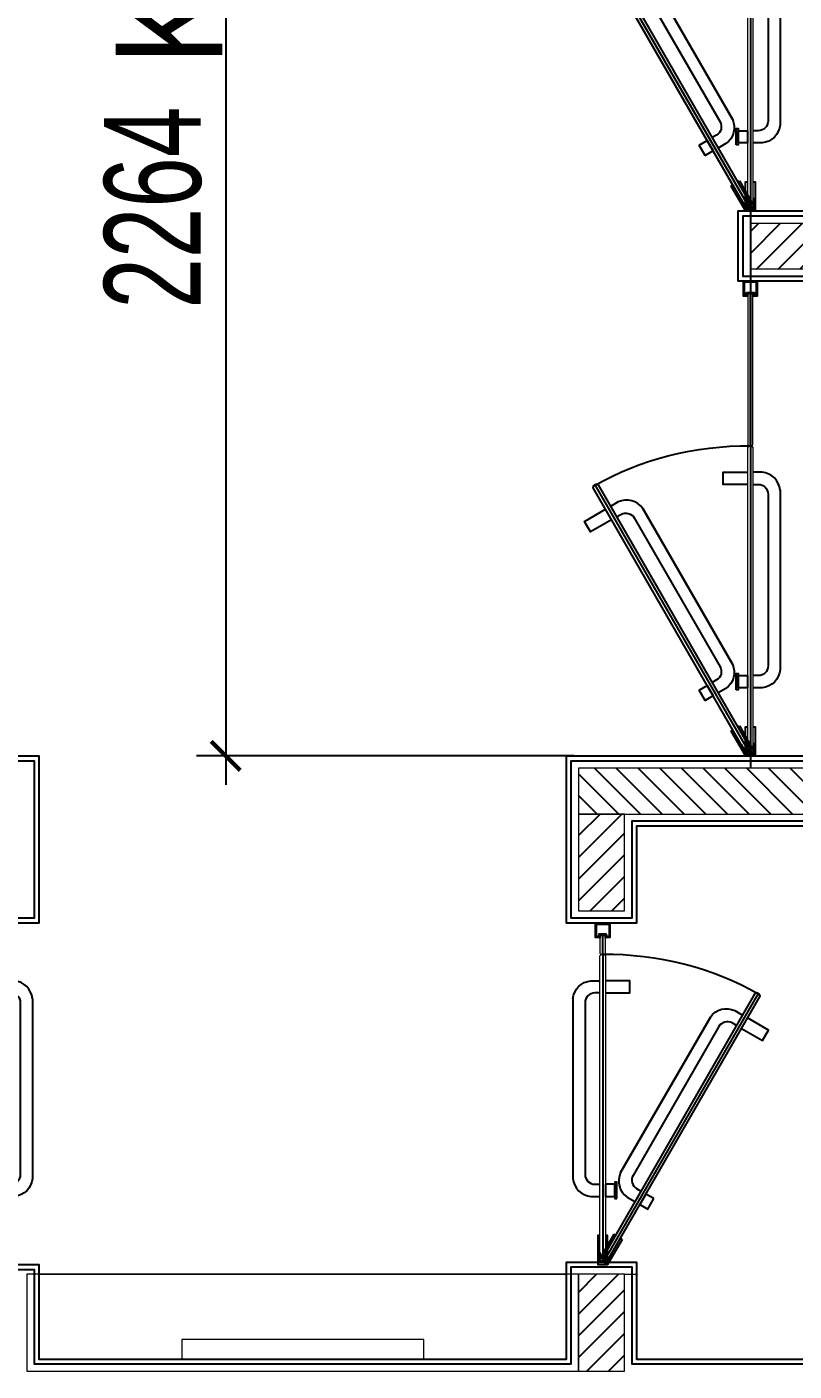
# Model space of a CAD drawing. Header units: millimetres. Extents: x -343543 to 400519, y -115663 to 104219.
# Drawn here: x -175628 to -174043, y 3210 to 5985 of the extents above; entities that cross this region are included whole.
import ezdxf

# ---------------------------------------------------------------- set-up
doc = ezdxf.new("R2010")
doc.units = ezdxf.units.MM
doc.layers.get('0').update_dxf_attribs({"color": 231, "lineweight": 0})
doc.layers.get('DefPoints').update_dxf_attribs({"color": 191})
for name, color, linetype, lineweight in [('A-PATT', 252, 'Continuous', 9), ('A-SYMBOLS', 10, 'Continuous', 13), ('kata_dim', 231, 'Continuous', 0), ('XREF MAT BANG TUONG XAY$0$$1$A-TEXT', 8, 'Continuous', 25), ('XREF MAT BANG TUONG XAY$0$01.Xref _MB T1$0$A-DOOR', 8, 'Continuous', 9), ('XREF MAT BANG TUONG XAY$0$01.Xref _MB T1$0$A-FNSH', 8, 'Continuous', 9), ('XREF MAT BANG TUONG XAY$0$01.Xref _MB T1$0$A-FURN', 8, 'Continuous', 5), ('XREF MAT BANG TUONG XAY$0$01.Xref _MB T1$0$A-TEXT', 8, 'Continuous', 25), ('XREF MAT BANG TUONG XAY$0$A-WALL-INT', 8, 'Continuous', 9)]:
    doc.layers.add(name, color=color, linetype=linetype, lineweight=lineweight)
for name, color, linetype in [('XREF MAT BANG TUONG XAY$0$A-FNSH', 8, 'Continuous'), ('XREF MAT BANG TUONG XAY$0$A-FURN', 8, 'Continuous'), ('XREF MAT BANG TUONG XAY$0$A-PATT', 8, 'Continuous'), ('XREF MAT BANG TUONG XAY$0$FF-FURN', 8, 'Continuous')]:
    doc.layers.add(name, color=color, linetype=linetype)
doc.styles.add('SM-DIMTEXT', font='SME.shx', dxfattribs={"width": 0.7})
doc.styles.add('XREF MAT BANG TUONG XAY$0$Arial', font='arial.ttf', dxfattribs={"width": 0.8})
doc.dimstyles.new('SDIM-100', dxfattribs={"dimscale": 100, "dimtxt": 2, "dimasz": 0.6, "dimexe": 0.6, "dimexo": 0.2, "dimgap": 0.5, "dimtad": 1, "dimdec": 0, "dimzin": 12, "dimtxsty": 'SM-DIMTEXT', "dimblk": 'ARCHTICK', "dimblk1": 'ARCHTICK', "dimblk2": 'ARCHTICK', "dimcen": 0.12, "dimdle": 0.6, "dimclrd": 7, "dimclre": 8, "dimadec": 0, "dimazin": 3, "dimtfac": 2, "dimtix": 1, "dimtmove": 1, "dimatfit": 3, "dimfxl": 1, "dimtzin": 0, "dimarcsym": 1})

# ---------------------------------------------------------------- blocks, each defined once
blk = doc.blocks.new('XREF MAT BANG TUONG XAY$0$YLD.Studio-04-126')
at = {"layer": 'XREF MAT BANG TUONG XAY$0$01.Xref _MB T1$0$A-DOOR', "color": 8}
blk.add_lwpolyline([(4.4, -8), (6, -9.6), (6, -637), (3, -640), (-3, -640), (-6, -637), (-6, -9.6), (-4.4, -8)], close=True, dxfattribs=at)
at = {"layer": 'XREF MAT BANG TUONG XAY$0$FF-FURN', "color": 8}
blk.add_line((0, -640), (0, -8), dxfattribs=at)
for points in [[(6, -60), (10, -60), (10, 0), (-10, 0), (-10, -60), (-6, -60)], [(-6, -560.6), (-56, -560.6), (-56, -585.6), (-6, -585.6)]]:
    blk.add_lwpolyline(points, dxfattribs=at)
for points in [[(-6, -25), (-9, -25), (-9, -5), (9, -5), (9, -25), (6, -25), (6, -8), (-6, -8)], [(-29, -136.3), (-29, -170.1), (-25, -170.1), (-25, -136.3)], [(-25, -165.7), (-6, -165.7), (-6, -140.7), (-25, -140.7)]]:
    blk.add_lwpolyline(points, close=True, dxfattribs=at)
for points in [[(61.5, -548.6), (61.5, -177.8, 0.368054), (24.4, -140.7), (6, -140.7)], [(6, -560.6), (16.5, -560.6, 0.414214), (36.5, -540.6), (36.5, -185.7, 0.414214), (16.5, -165.7), (6, -165.7)], [(61.5, -548.6, -0.36855), (24.4, -585.6), (6, -585.6)]]:
    blk.add_lwpolyline(points, format="xyb", dxfattribs=at)
blk = doc.blocks.new('XREF MAT BANG TUONG XAY$0$YLD.Studio-04-132')
at = {"layer": 'XREF MAT BANG TUONG XAY$0$FF-FURN', "color": 8}
blk.add_lwpolyline([(-6, 25), (6, 25), (6, 30), (15, 30), (15, 0), (-15, 0), (-15, 30), (-6, 30), (-6, 25)], dxfattribs=at)
blk.add_lwpolyline([(-8, 23), (8, 23), (8, 28), (13, 28), (13, 2), (-13, 2), (-13, 28), (-8, 28)], close=True, dxfattribs=at)
for centre, start, end in [((-4.8, 30.3), 99.564, 194.9242), ((4.8, 30.3), 345.0758, 80.436)]:
    blk.add_arc(centre, 1.25, start, end, dxfattribs=at)
blk = doc.blocks.new('XREF MAT BANG TUONG XAY$0$YLD.Studio-04-207')
at = {"layer": 'XREF MAT BANG TUONG XAY$0$FF-FURN', "color": 8, "ltscale": 150}
for p, q in [((-40, -52), (-10, 0)), ((-10, 0), (7.3, -10)), ((-321.3, -559.3), (-5.3, -11.9)), ((-22.7, -62), (7.3, -10)), ((-40, -52), (-36.5, -54)), ((-26.1, -60), (-22.7, -62))]:
    blk.add_line(p, q, dxfattribs=at)
for points in [[(-9.1, -9.7), (-11.3, -10.3), (-325, -553.7), (-323.9, -557.8), (-318.7, -560.8), (-314.6, -559.7), (-1.6, -17.5), (-2.7, -13.4)], [(-8.6, -29.7), (-6, -31.2), (4, -13.8), (-11.6, -4.8), (-21.6, -22.2), (-19, -23.7), (-10.5, -8.9), (-0.1, -14.9)]]:
    blk.add_lwpolyline(points, close=True, dxfattribs=at)
for points in [[(-222.4, -510.8), (-37, -189.7, 0.368054), (-50.6, -139), (-66.5, -129.9)], [(-276.4, -493.5), (-267.3, -498.7, 0.414214), (-240, -491.4), (-62.6, -184.1, 0.414214), (-69.9, -156.8), (-79, -151.5)], [(-37, -189.7), (-222.4, -510.8, -0.368054), (-273, -524.3), (-288.9, -515.1)]]:
    blk.add_lwpolyline(points, format="xyb", dxfattribs=at)
at = {"layer": 'XREF MAT BANG TUONG XAY$0$FF-FURN', "color": 8, "ltscale": 100}
blk.add_lwpolyline([(-105.8, -136), (-89.4, -145.5), (-76.9, -123.9), (-93.3, -114.4)], close=True, dxfattribs=at)
blk.add_lwpolyline([(-286.8, -487.5), (-330.1, -462.4), (-342.6, -484.1), (-299.3, -509.1)], dxfattribs=at)
at = {"layer": 'XREF MAT BANG TUONG XAY$0$FF-FURN', "color": 8, "ltscale": 150}
blk.add_arc((-8.5, 1.5), 641.5, 240.5261, 270.7566, dxfattribs=at)
blk = doc.blocks.new('*U222')
at = {"layer": 'XREF MAT BANG TUONG XAY$0$A-PATT'}
h = blk.add_hatch(dxfattribs=at)
h.set_pattern_fill('ANSI31', color=8, scale=10)
h.set_pattern_definition([(45, (36996.79, -11178.564), (-22.45064, 22.45064), [])])
h.paths.add_polyline_path([(-38.7, 47.5), (1511.3, 47.5), (1511.3, -47.5), (-38.7, -47.5)])
at = {"layer": 'XREF MAT BANG TUONG XAY$0$A-WALL-INT', "color": 8}
blk.add_lwpolyline([(-38.7, 47.5), (1511.3, 47.5), (1511.3, -47.5), (-38.7, -47.5)], close=True, dxfattribs=at)
blk = doc.blocks.new('*U223')
at = {"layer": 'XREF MAT BANG TUONG XAY$0$A-PATT'}
h = blk.add_hatch(dxfattribs=at)
h.set_pattern_fill('ANSI31', color=8, scale=10)
h.set_pattern_definition([(45, (35646.79, -11178.564), (-22.45064, 22.45064), [])])
h.paths.add_polyline_path([(-38.7, 47.5), (161.3, 47.5), (161.3, -47.5), (-38.7, -47.5)])
at = {"layer": 'XREF MAT BANG TUONG XAY$0$A-WALL-INT', "color": 8}
blk.add_lwpolyline([(-38.7, 47.5), (161.3, 47.5), (161.3, -47.5), (-38.7, -47.5)], close=True, dxfattribs=at)
blk = doc.blocks.new('*U225')
at = {"layer": 'XREF MAT BANG TUONG XAY$0$A-PATT'}
h = blk.add_hatch(dxfattribs=at)
h.set_pattern_fill('ANSI31', color=8, scale=10)
h.set_pattern_definition([(45, (36641.79, -11178.564), (-22.45064, 22.45064), [])])
h.paths.add_polyline_path([(-38.7, 47.5), (1156.3, 47.5), (1156.3, -47.5), (-38.7, -47.5)])
at = {"layer": 'XREF MAT BANG TUONG XAY$0$A-WALL-INT', "color": 8}
blk.add_lwpolyline([(-38.7, 47.5), (1156.3, 47.5), (1156.3, -47.5), (-38.7, -47.5)], close=True, dxfattribs=at)
blk = doc.blocks.new('XREF MAT BANG TUONG XAY$0$01.Xref _MB T1$0$Phong tam')
at = {"color": 8}
for p, q in [((-1405, 2120), (-1405, 2434)), ((-1710, 1070), (-1710, 1109))]:
    blk.add_line(p, q, dxfattribs=at)
at = {"layer": 'XREF MAT BANG TUONG XAY$0$01.Xref _MB T1$0$A-DOOR', "color": 8, "elevation": 0}
for points in [[(-1402, 2434), (-1408, 2434), (-1410, 2432), (-1410, 2122), (-1408, 2120), (-1402, 2120), (-1400, 2122), (-1400, 2432)], [(-1713, 1109), (-1707, 1109), (-1705, 1107), (-1705, 1072), (-1707, 1070), (-1713, 1070), (-1715, 1072), (-1715, 1107)]]:
    blk.add_lwpolyline(points, close=True, dxfattribs=at)
at = {"layer": 'XREF MAT BANG TUONG XAY$0$01.Xref _MB T1$0$A-FNSH', "color": 8, "elevation": 0}
blk.add_lwpolyline([(-1665, 410), (-1640, 410)], dxfattribs=at)
blk.add_lwpolyline([(-1665, 410), (-1640, 410)], dxfattribs=at)
blk.add_lwpolyline([(-1665, 410), (-1640, 410)], dxfattribs=at)
at = {"layer": 'XREF MAT BANG TUONG XAY$0$01.Xref _MB T1$0$A-FURN', "color": 8}
blk.add_lwpolyline([(-2900, 210), (-1760, 210), (-1760, 410), (-2900, 410)], close=True, dxfattribs=at)
blk.add_lwpolyline([(-2900, 210), (-1760, 210), (-1760, 410), (-2900, 410)], close=True, dxfattribs=at)
blk.add_lwpolyline([(-2900, 210), (-1760, 210), (-1760, 410), (-2900, 410)], close=True, dxfattribs=at)
at = {"layer": 'XREF MAT BANG TUONG XAY$0$A-FURN', "color": 8}
blk.add_line((-1405, 6990), (-1405, 1455), dxfattribs=at)
blk.add_line((-1405, 6990), (-1405, 1455), dxfattribs=at)
blk.add_line((-1405, 6990), (-1405, 1455), dxfattribs=at)
at = {"color": 8, "xscale": -1, "rotation": 180}
for name, p in [('XREF MAT BANG TUONG XAY$0$YLD.Studio-04-207', (-1405, 2605)), ('XREF MAT BANG TUONG XAY$0$YLD.Studio-04-132', (-1405, 2460)), ('XREF MAT BANG TUONG XAY$0$YLD.Studio-04-207', (-1405, 1480))]:
    blk.add_blockref(name, p, dxfattribs=at)
at = {"color": 8, "rotation": 180}
for name, p in [('XREF MAT BANG TUONG XAY$0$YLD.Studio-04-132', (-1710, 1135)), ('XREF MAT BANG TUONG XAY$0$YLD.Studio-04-207', (-1710, 430))]:
    blk.add_blockref(name, p, dxfattribs=at)
at = {"layer": 'XREF MAT BANG TUONG XAY$0$01.Xref _MB T1$0$A-DOOR', "color": 8, "xscale": -1, "rotation": 180}
for p in [(-1405, 2605), (-1405, 1480), (-2950, 430)]:
    blk.add_blockref('XREF MAT BANG TUONG XAY$0$YLD.Studio-04-126', p, dxfattribs=at)
at = {"layer": 'XREF MAT BANG TUONG XAY$0$01.Xref _MB T1$0$A-DOOR', "color": 8, "rotation": 180}
blk.add_blockref('XREF MAT BANG TUONG XAY$0$YLD.Studio-04-126', (-1710, 430), dxfattribs=at)
at = {"layer": 'XREF MAT BANG TUONG XAY$0$A-FURN', "color": 8, "rotation": 180}
blk.add_blockref('*U225', (-248.7, 2532.5), dxfattribs=at)
at = {"layer": 'XREF MAT BANG TUONG XAY$0$A-FURN', "color": 8}
for name, p, xscale, rotation in [('*U222', (-1721.3, 1407.5), -1, 180), ('*U223', (-1712.5, 1321.3), -1.000000000000001, 90), ('*U223', (-1712.5, 371.3), -1.000000000000001, 90)]:
    blk.add_blockref(name, p, dxfattribs=dict(at, xscale=xscale, rotation=rotation))
blk = doc.blocks.new('XREF MAT BANG NOI THAT')
at = {"color": 8}
for points in [[(5730, 3410), (6820, 3410), (6820, 3235), (5730, 3235)], [(6025, 3235), (6525, 3235), (6525, 3275), (6025, 3275)]]:
    blk.add_lwpolyline(points, close=True, dxfattribs=at)
blk = doc.blocks.new('01.Xref _MB T1')
at = {"layer": 'XREF MAT BANG TUONG XAY$0$01.Xref _MB T1$0$A-TEXT', "color": 8}
blk.add_blockref('XREF MAT BANG TUONG XAY$0$01.Xref _MB T1$0$Phong tam', (8605.00011, 2999.99999), dxfattribs=at)
at = {"layer": 'XREF MAT BANG TUONG XAY$0$A-FNSH', "color": 8}
for points in [[(4184.98236, 4479.99998), (5730.00011, 4479.99998), (5730.00011, 4134.99998), (5585.00011, 4134.99998)], [(5585.00065, 3429.9998), (5730.00065, 3430.00006), (5730.00065, 3235.00016), (6819.99957, 3235.00016), (6819.99957, 3435.00006), (6965.00011, 3434.9998), (6965.00011, 3235.00006), (8370.00011, 3234.99991), (8370.00011, 4335.00013), (6965.00011, 4334.99987), (6965.00011, 4134.99998), (6820.00011, 4134.99998), (6820.00011, 4479.99998), (8370.00011, 4480.00014), (8370.00011, 5459.99999), (7175.00045, 5459.99999), (7175.00045, 5604.99999), (8370.00011, 5604.99999), (8370.00011, 6584.99999)], [(4174.98235, 4469.99998), (5720.00011, 4469.99998), (5720.00011, 4144.99998), (5595.00011, 4144.99998)], [(5595.00065, 3419.99982), (5720.00065, 3420.00004), (5720.00065, 3225.00016), (6829.99957, 3225.00016), (6829.99957, 3425.00004), (6955.00011, 3424.99982), (6955.00011, 3225.00006), (8380.00011, 3224.9999), (8380.00011, 4345.00014), (6955.00011, 4344.99987), (6955.00011, 4144.99998), (6830.00011, 4144.99998), (6830.00011, 4469.99998), (8380.00011, 4470.00014), (8380.00011, 5469.99999), (7185.00045, 5469.99999), (7185.00045, 5594.99999), (8380.00011, 5594.99999), (8380.00011, 6594.99999)]]:
    blk.add_lwpolyline(points, dxfattribs=at)
at = {"layer": 'XREF MAT BANG TUONG XAY$0$$1$A-TEXT', "color": 8, "style": 'XREF MAT BANG TUONG XAY$0$Arial', "width": 0.8}
blk.add_text('KHU TẮM TRÁNG', height=220, rotation=90, dxfattribs=at).set_placement((6108.74517, 5907.05705))
at = {"layer": 'A-PATT', "color": 8}
blk.add_blockref('XREF MAT BANG NOI THAT', (0, 0), dxfattribs=at)
blk = doc.blocks.new('_ArchTick')
at = {"color": 0, "linetype": 'ByBlock', "const_width": 0.15}
blk.add_lwpolyline([(-0.5, -0.5), (0.5, 0.5)], dxfattribs=at)
blk = doc.blocks.new('*D389')
at = {"layer": 'DefPoints', "color": 0, "linetype": 'Continuous', "ltscale": 1000, "transparency": 16777216}
for p in [(-174807.3, 6743.7), (-175217.2, 4480), (-174476.9, 4480)]:
    blk.add_point(p, dxfattribs=at)
at = {"layer": 'kata_dim', "color": 7, "linetype": 'Continuous', "lineweight": -2, "ltscale": 1000, "transparency": 16777216}
blk.add_line((-175217.2, 6803.7), (-175217.2, 4420), dxfattribs=at)
at = {"layer": 'kata_dim', "color": 8, "linetype": 'Continuous', "lineweight": -2, "ltscale": 1000, "transparency": 16777216}
for p, q in [((-174827.3, 6743.7), (-175277.2, 6743.7)), ((-174496.9, 4480), (-175277.2, 4480))]:
    blk.add_line(p, q, dxfattribs=at)
at = {"layer": 'kata_dim', "color": 7, "linetype": 'Continuous', "lineweight": -2, "ltscale": 1000, "transparency": 16777216, "xscale": 60, "yscale": 60, "zscale": 60}
for p, rotation in [((-175217.2, 6743.7), 90), ((-175217.2, 4480), 270)]:
    blk.add_blockref('_ArchTick', p, dxfattribs=dict(at, rotation=rotation))
at = {"layer": 'kata_dim', "color": 0, "linetype": 'Continuous', "ltscale": 1000, "transparency": 16777216, "insert": (-175367.2, 5611.8), "char_height": 200, "attachment_point": 5, "rotation": 90, "style": 'SM-DIMTEXT'}
blk.add_mtext('2264', dxfattribs=at)

msp = doc.modelspace()

# ---------------------------------------------------------------- block references
at = {"layer": 'A-SYMBOLS'}
msp.add_blockref('01.Xref _MB T1', (-181333.1, 0), dxfattribs=at)

# ---------------------------------------------------------------- next in the draw order: dimensions: what is measured, and where the dimension line sits
at = {"layer": 'kata_dim', "linetype": 'Continuous', "ltscale": 1000}
dim = msp.add_linear_dim(base=(-175217.2, 4480), p1=(-174807.3, 6743.7), p2=(-174476.9, 4480), angle=90, dimstyle='SDIM-100', dxfattribs=at)
dim.commit()
dim.dimension.update_dxf_attribs({"geometry": '*D389', "text_midpoint": (-175367.2, 5611.8)})

doc.saveas('drawing.dxf')
